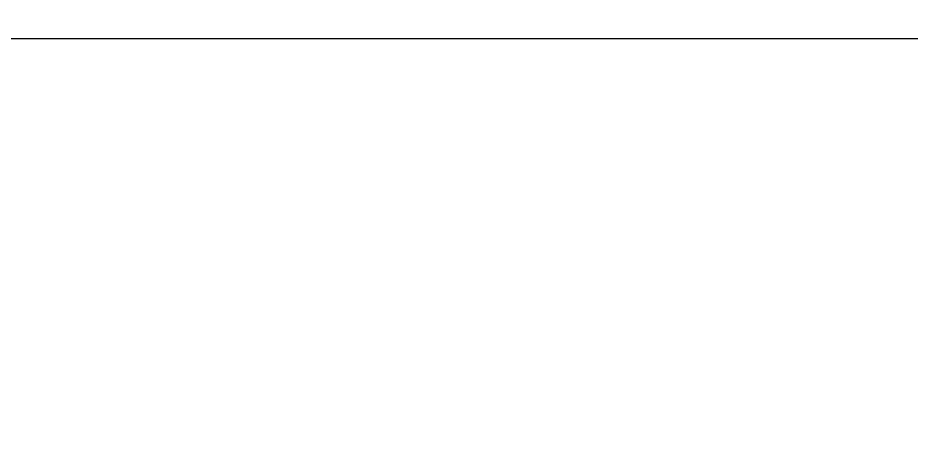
# Model space of a CAD drawing. Extents: x -160106 to 966792, y -663931 to 1550022.
# Drawn here: x -44438 to -33296, y -81466 to -76015 of the extents above; entities that cross this region are included whole.
import ezdxf
from ezdxf.xclip import XClip

# ---------------------------------------------------------------- set-up
doc = ezdxf.new("R2010")
doc.units = 0
doc.linetypes.add('ZN-DASH', pattern=[0.35, 0.25, -0.1])
for name, color, linetype in [('!ZN3-铝板幕墙-3', 3, 'Continuous'), ('!ZN5-钢材投影-40', 40, 'Continuous'), ('!ZN6-虚线-8', 8, 'ZN-DASH'), ('Fill', 8, 'Continuous')]:
    doc.layers.add(name, color=color, linetype=linetype)
doc.layers.add('彩钢板', color=6, linetype='Continuous', lineweight=15)
doc.layers.add('防火岩棉', color=252, linetype='Continuous', lineweight=13)

# ---------------------------------------------------------------- blocks, each defined once
blk = doc.blocks.new('20250910150331')
at = {"layer": '!ZN6-虚线-8', "ltscale": 30}
for p, q in [((815, 2541), (815, 14565)), ((558, 11100), (558, 2529, 0))]:
    blk.add_line(p, q, dxfattribs=at)
at = {"layer": '彩钢板', "color": 1}
for p, q in [((814, 2541), (814, 14565)), ((850, 2541), (850, 14565))]:
    blk.add_line(p, q, dxfattribs=at)
at = {"layer": '彩钢板'}
for p, q in [((543, 11100), (543, 2529, 0)), ((559, 11100), (559, 2529, 0))]:
    blk.add_line(p, q, dxfattribs=at)
at = {"layer": '防火岩棉', "color": 0, "const_width": 3.75, "elevation": 0}
blk.add_lwpolyline([(812, 2542), (812, 14565)], dxfattribs=at)
blk = doc.blocks.new('20250911162422')
at = {"layer": '!ZN3-铝板幕墙-3'}
for p, q in [((-2158, 6025), (772, 18439)), ((-2136, 6021), (794, 18437)), ((-2133, 6021), (797, 18439)), ((-1637, 9125), (-184, 15282)), ((-1634, 9127), (-182, 15279)), ((-1613, 9120), (-160, 15276))]:
    blk.add_line(p, q, dxfattribs=at)
at = {"layer": '!ZN5-钢材投影-40', "ltscale": 100}
blk.add_line((-2239, 6421), (601, 18454), dxfattribs=at)
at = {"layer": '!ZN5-钢材投影-40'}
for p, q in [((-2083, 6384), (767, 18462)), ((-2239, 6421), (564, 18299))]:
    blk.add_line(p, q, dxfattribs=at)
at = {"layer": '!ZN6-虚线-8', "ltscale": 30}
for p, q in [((-2233, 6420), (607, 18454)), ((-2089, 6386), (761, 18461))]:
    blk.add_line(p, q, dxfattribs=at)
at = {"layer": 'Fill'}
blk.add_lwpolyline([(-1556, 8696), (-793, 11928)], dxfattribs=at)
blk.add_lwpolyline([(-1181, 10259, -1), (-1178, 10272), (-1143, 10257, 1), (-1140, 10269), (-1178, 10272, -1), (-1175, 10284), (-1140, 10269, 1), (-1137, 10281), (-1175, 10284, -1), (-1172, 10296), (-1137, 10281, 1), (-1135, 10294), (-1172, 10296, -1), (-1169, 10308), (-1135, 10294, 1), (-1132, 10306), (-1169, 10308, -1), (-1166, 10320), (-1132, 10306, 1), (-1129, 10318), (-1166, 10320, -1), (-1163, 10332), (-1129, 10318, 1), (-1126, 10330), (-1163, 10332, -1), (-1160, 10345), (-1126, 10330, 1), (-1123, 10342), (-1160, 10345, -1), (-1158, 10357), (-1123, 10342, 1), (-1120, 10354), (-1158, 10357, -1), (-1155, 10369), (-1120, 10354, 1), (-1117, 10367), (-1155, 10369, -1), (-1152, 10381), (-1117, 10367, 1), (-1114, 10379), (-1152, 10381, -1), (-1149, 10393), (-1114, 10379, 1), (-1112, 10391), (-1149, 10393, -1), (-1146, 10405), (-1112, 10391, 1), (-1109, 10403), (-1146, 10405, -1), (-1143, 10418), (-1109, 10403, 1), (-1106, 10415), (-1143, 10418, -1), (-1140, 10430), (-1106, 10415, 1), (-1103, 10427), (-1140, 10430, -1), (-1138, 10442), (-1103, 10427, 1), (-1100, 10440), (-1138, 10442, -1), (-1135, 10454), (-1100, 10440, 1), (-1097, 10452), (-1135, 10454, -1), (-1132, 10466), (-1097, 10452, 1), (-1094, 10464), (-1132, 10466, -1), (-1129, 10478), (-1094, 10464, 1), (-1091, 10476), (-1129, 10478, -1), (-1126, 10491), (-1091, 10476, 1), (-1089, 10488), (-1126, 10491, -1), (-1123, 10503), (-1089, 10488, 1), (-1086, 10500), (-1123, 10503, -1), (-1120, 10515), (-1086, 10500, 1), (-1083, 10513), (-1120, 10515, -1), (-1117, 10527), (-1083, 10513, 1), (-1080, 10525), (-1117, 10527, -1), (-1115, 10539), (-1080, 10525, 1), (-1077, 10537), (-1115, 10539, -1), (-1112, 10551), (-1077, 10537, 1), (-1074, 10549), (-1112, 10551, -1), (-1109, 10564), (-1074, 10549, 1), (-1071, 10561), (-1109, 10564, -1), (-1106, 10576), (-1071, 10561, 1), (-1068, 10573), (-1106, 10576, -1), (-1103, 10588), (-1068, 10573, 1), (-1066, 10586), (-1103, 10588, -1), (-1100, 10600), (-1066, 10586, 1), (-1063, 10598), (-1100, 10600, -1), (-1097, 10612), (-1063, 10598, 1), (-1060, 10610), (-1097, 10612, -1), (-1094, 10624), (-1060, 10610, 1), (-1057, 10622), (-1094, 10624, -1), (-1092, 10637), (-1057, 10622, 1), (-1054, 10634), (-1092, 10637, -1), (-1089, 10649), (-1054, 10634, 1), (-1051, 10646), (-1089, 10649, -1), (-1086, 10661), (-1051, 10646, 1), (-1048, 10659), (-1086, 10661, -1), (-1083, 10673), (-1048, 10659, 1), (-1046, 10671), (-1083, 10673, -1), (-1080, 10685), (-1046, 10671, 1), (-1043, 10683), (-1080, 10685, -1), (-1077, 10697), (-1043, 10683, 1), (-1040, 10695), (-1077, 10697, -1), (-1074, 10710), (-1040, 10695, 1), (-1037, 10707), (-1074, 10710, -1), (-1071, 10722), (-1037, 10707, 1), (-1034, 10719), (-1071, 10722, -1), (-1069, 10734), (-1034, 10719, 1), (-1031, 10732), (-1069, 10734, -1), (-1066, 10746), (-1031, 10732, 1), (-1028, 10744), (-1066, 10746, -1), (-1063, 10758), (-1028, 10744, 1), (-1025, 10756), (-1063, 10758, -1), (-1060, 10770), (-1025, 10756, 1), (-1023, 10768), (-1060, 10770, -1), (-1057, 10783), (-1023, 10768, 1), (-1020, 10780), (-1057, 10783, -1), (-1054, 10795), (-1020, 10780, 1), (-1017, 10792), (-1054, 10795, -1), (-1051, 10807), (-1017, 10792, 1), (-1014, 10805), (-1051, 10807, -1), (-1049, 10819), (-1014, 10805, 1), (-1011, 10817), (-1049, 10819, -1), (-1046, 10831), (-1011, 10817, 1), (-1008, 10829), (-1046, 10831, -1), (-1043, 10843), (-1008, 10829, 1), (-1005, 10841), (-1043, 10843, -1), (-1040, 10856), (-1005, 10841, 1), (-1002, 10853), (-1040, 10856, -1), (-1037, 10868), (-1002, 10853, 1), (-1000, 10865), (-1037, 10868, -1), (-1034, 10880), (-1000, 10865, 1), (-997, 10878), (-1034, 10880, -1), (-1031, 10892), (-997, 10878, 1), (-994, 10890), (-1031, 10892, -1), (-1028, 10904), (-994, 10890, 1), (-991, 10902), (-1028, 10904, -1), (-1026, 10916), (-991, 10902, 1), (-988, 10914), (-1026, 10916, -1), (-1023, 10929), (-988, 10914, 1), (-985, 10926), (-1023, 10929, -1), (-1020, 10941), (-985, 10926, 1), (-982, 10938), (-1020, 10941, -1), (-1017, 10953), (-982, 10938, 1), (-979, 10951), (-1017, 10953, -1), (-1014, 10965), (-979, 10951, 1), (-977, 10963), (-1014, 10965, -1), (-1011, 10977), (-977, 10963, 1), (-974, 10975), (-1011, 10977, -1), (-1008, 10989), (-974, 10975, 1), (-971, 10987), (-1008, 10989, -1), (-1005, 11002), (-971, 10987, 1), (-968, 10999), (-1005, 11002, -1), (-1003, 11014), (-968, 10999, 1), (-965, 11011), (-1003, 11014, -1), (-1000, 11026), (-965, 11011, 1), (-962, 11024), (-1000, 11026, -1), (-997, 11038), (-962, 11024, 1), (-959, 11036), (-997, 11038, -1), (-994, 11050), (-959, 11036, 1), (-956, 11048), (-994, 11050, -1), (-991, 11062), (-956, 11048, 1), (-954, 11060), (-991, 11062, -1), (-988, 11075), (-954, 11060, 1), (-951, 11072), (-988, 11075, -1), (-985, 11087), (-951, 11072, 1), (-948, 11084), (-985, 11087, -1), (-982, 11099), (-948, 11084, 1), (-945, 11097), (-982, 11099, -1), (-980, 11111), (-945, 11097, 1), (-942, 11109), (-980, 11111, -1), (-977, 11123), (-942, 11109, 1), (-939, 11121), (-977, 11123, -1), (-974, 11135), (-939, 11121, 1), (-936, 11133), (-974, 11135, -1), (-971, 11148), (-936, 11133, 1), (-934, 11145), (-971, 11148, -1), (-968, 11160), (-934, 11145, 1), (-931, 11157), (-968, 11160, -1), (-965, 11172), (-931, 11157, 1), (-928, 11170), (-965, 11172, -1), (-962, 11184), (-928, 11170, 1), (-925, 11182), (-962, 11184, -1), (-959, 11196), (-925, 11182, 1), (-922, 11194), (-959, 11196, -1), (-957, 11208), (-922, 11194, 1), (-919, 11206), (-957, 11208, -1), (-954, 11221), (-919, 11206, 1), (-916, 11218), (-954, 11221, -1), (-951, 11233), (-916, 11218, 1), (-913, 11230), (-951, 11233, -1), (-948, 11245), (-913, 11230, 1), (-911, 11243), (-948, 11245, -1), (-945, 11257), (-911, 11243, 1), (-908, 11255), (-945, 11257, -1), (-942, 11269), (-908, 11255, 1), (-905, 11267), (-942, 11269, -1), (-939, 11281), (-905, 11267, 1), (-902, 11279), (-939, 11281, -1), (-937, 11294), (-902, 11279, 1), (-899, 11291), (-937, 11294, -1), (-934, 11306), (-899, 11291, 1), (-896, 11303), (-934, 11306, -1), (-931, 11318), (-896, 11303, 1), (-893, 11316), (-931, 11318, -1), (-928, 11330), (-893, 11316, 1), (-890, 11328), (-928, 11330, -1), (-925, 11342), (-890, 11328, 1), (-888, 11340), (-925, 11342, -1), (-922, 11354), (-888, 11340, 1), (-885, 11352), (-922, 11354, -1), (-919, 11367), (-885, 11352, 1), (-882, 11364), (-919, 11367, -1), (-916, 11379), (-882, 11364, 1), (-879, 11376), (-916, 11379, -1), (-914, 11391), (-879, 11376, 1), (-876, 11389), (-914, 11391, -1), (-911, 11403), (-876, 11389, 1), (-873, 11401), (-911, 11403, -1), (-908, 11415), (-873, 11401, 1), (-870, 11413), (-908, 11415, -1), (-905, 11427), (-870, 11413, 1), (-867, 11425), (-905, 11427, -1), (-902, 11440), (-867, 11425, 1), (-865, 11437), (-902, 11440, -1), (-899, 11452), (-865, 11437, 1), (-862, 11449), (-899, 11452, -1), (-896, 11464), (-862, 11449, 1), (-859, 11462), (-896, 11464, -1), (-893, 11476), (-859, 11462, 1), (-856, 11474), (-893, 11476, -1), (-891, 11488), (-856, 11474, 1), (-853, 11486), (-891, 11488, -1), (-888, 11500), (-853, 11486, 1), (-850, 11498), (-888, 11500, -1), (-885, 11513), (-850, 11498, 1), (-847, 11510), (-885, 11513, -1), (-882, 11525), (-847, 11510, 1), (-845, 11522), (-882, 11525, -1), (-879, 11537), (-845, 11522, 1), (-842, 11535), (-879, 11537, -1), (-876, 11549), (-842, 11535, 1), (-839, 11547), (-876, 11549, -1), (-873, 11561), (-839, 11547, 1), (-836, 11559), (-873, 11561, -1), (-870, 11573), (-836, 11559, 1), (-833, 11571), (-870, 11573, -1), (-868, 11586), (-833, 11571, 1), (-830, 11583), (-868, 11586, -1), (-865, 11598), (-830, 11583, 1), (-827, 11595), (-865, 11598, -1), (-862, 11610), (-827, 11595, 1), (-824, 11608), (-862, 11610, -1), (-859, 11622), (-824, 11608, 1), (-822, 11620), (-859, 11622, -1), (-856, 11634), (-822, 11620, 1), (-819, 11632), (-856, 11634, -1), (-853, 11646), (-819, 11632, 1), (-816, 11644), (-853, 11646, -1), (-850, 11659), (-816, 11644, 1), (-813, 11656), (-850, 11659, -1), (-848, 11671), (-813, 11656, 1), (-810, 11668), (-848, 11671, -1), (-845, 11683), (-810, 11668, 1), (-807, 11681), (-845, 11683, -1), (-842, 11695), (-807, 11681, 1), (-804, 11693), (-842, 11695, -1), (-839, 11707), (-804, 11693, 1), (-801, 11705), (-839, 11707, -1), (-836, 11719), (-801, 11705, 1), (-799, 11717), (-836, 11719, -1), (-833, 11732), (-799, 11717, 1), (-796, 11729), (-833, 11732, -1), (-830, 11744), (-796, 11729, 1), (-793, 11741), (-830, 11744, -1), (-827, 11756), (-793, 11741, 1), (-790, 11754), (-827, 11756, -1), (-825, 11768), (-790, 11754, 1), (-787, 11766), (-825, 11768, -1), (-822, 11780), (-787, 11766, 1), (-784, 11778), (-822, 11780, -1), (-819, 11792), (-784, 11778, 1), (-781, 11790), (-819, 11792, -1), (-816, 11805), (-781, 11790, 1), (-778, 11802), (-816, 11805, -1), (-813, 11817), (-778, 11802, 1), (-776, 11814), (-813, 11817, -1), (-810, 11829), (-776, 11814, 1), (-773, 11827), (-810, 11829, -1), (-807, 11841), (-773, 11827, 1), (-770, 11839), (-807, 11841, -1), (-804, 11853), (-770, 11839, 1), (-767, 11851), (-804, 11853, -1), (-802, 11865), (-767, 11851, 1), (-764, 11863), (-802, 11865, -1), (-799, 11878), (-764, 11863, 1), (-761, 11875), (-799, 11878, -1), (-796, 11890), (-761, 11875, 1), (-758, 11887), (-796, 11890, -1), (-793, 11902), (-758, 11887, 1), (-756, 11900), (-793, 11902, -1), (-790, 11914), (-756, 11900, 1), (-753, 11912), (-790, 11914, -1), (-787, 11926), (-753, 11912, 1), (-750, 11924), (-787, 11926, -0.054174), (-789, 11927)], format="xyb", dxfattribs=at)

msp = doc.modelspace()

# ---------------------------------------------------------------- linework, layer by layer
at = {"ltscale": 1000}
msp.add_lwpolyline([(-105505.72, -76270.86), (-9609.16, -76270.86), (-9609.16, -144623.69), (-105505.72, -144623.69)], close=True, dxfattribs=at)

# ---------------------------------------------------------------- next in the draw order: block references
at = {"ltscale": 100}
ref = msp.add_blockref('20250911162422', (-38891.53, -91735.1), dxfattribs=at)
XClip(ref).set_block_clipping_path([(-2642.7646733541, 5752.193232259), (-1150.5523255454, 9333.3919109109)])
at = {"ltscale": 200}
ref = msp.add_blockref('20250910150331', (-44351.47, -88681.53), dxfattribs=at)
XClip(ref).set_block_clipping_path([(444.1371035601, 2076.2261873149), (925.3242806084, 2942.1758106572)])

doc.saveas('drawing.dxf')
